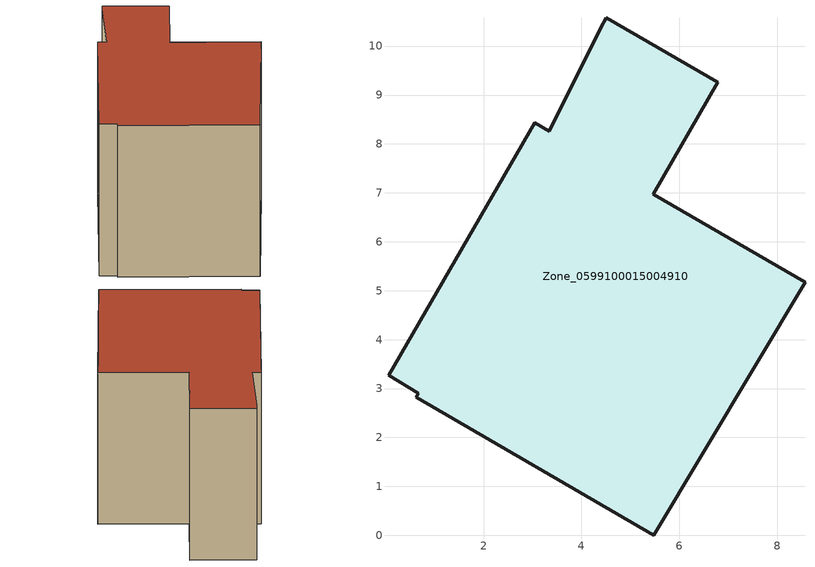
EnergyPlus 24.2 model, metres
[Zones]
Zone_0599100015004910
 floor ground (C_G): 0.06,3.28 3.05,8.43 3.34,8.26 4.39,10.38 4.51,10.58 6.79,9.26 5.47,6.97 8.57,5.17 5.48,0 0.62,2.82 0.67,2.91 z1.02
 wall outside (C_F): 6.79,9.26 4.51,10.58 4.39,10.38 3.34,8.26 3.05,8.43 0.06,3.28 0.67,2.91 0.62,2.82 5.48,0 8.57,5.17 5.47,6.97 6.79,9.26 z1.02:8.1
 roof outside (C_R): 4.39,10.38 3.34,8.26 3.05,8.43 0.06,3.28 0.67,2.91 0.62,2.82 5.48,0 8.57,5.17 5.47,6.97 6.79,9.26 4.51,10.58 z8.1
[BUILDING]
Pand.0599100015004910: North Axis=0; Terrain=City; Loads Convergence Tolerance Value=0.04; Temperature Convergence Tolerance Value=0.4; Solar Distribution=FullExterior; Maximum Number of Warmup Days=25; Minimum Number of Warmup Days=1
[Site:Location]
Rotterdam.The.Hague.AP_ZH_NLD Design_Conditions: Latitude=51.96; Longitude=4.45; Time Zone=1; Elevation=-4.5
[SITE:GROUNDTEMPERATURE:BUILDINGSURFACE]
18, 18, 18, 18, 18, 18, 18, 18, 18, 18, 18, 18
[MATERIAL] Thermal Absorptance=0.9; Solar Absorptance=0.7; Visible Absorptance=0.7
Name | Roughness | Thickness | Conductivity | Density | Specific Heat
G.TI.1946-1964 | MediumSmooth | 0.15 | 1 | 540 | 1210
F.TI.1946-1964 | Rough | 0.3 | 0.857143 | 1920 | 840
R.TI.1946-1964 | MediumRough | 0.2 | 0.277778 | 1500 | 1000
[CONSTRUCTION]
C_G: G.TI.1946-1964
C_F: F.TI.1946-1964
C_R: R.TI.1946-1964
[ZONE]
Zone_0599100015004910: Type=1; Multiplier=1; Ceiling Height=Autocalculate; Volume=Autocalculate; Floor Area=autocalculate; Part of Total Floor Area=Yes
[ZONEINFILTRATION:DESIGNFLOWRATE]
Infil_Zone_0599100015004910: Zone or ZoneList or Space or SpaceList=Zone_0599100015004910; Schedule=AlwaysOn; Design Flow Rate Calculation Method=Flow/Area; Flow Rate per Floor Area=0.003; Constant Term Coefficient=1; Temperature Term Coefficient=0; Velocity Term Coefficient=0; Velocity Squared Term Coefficient=0
[HVACTEMPLATE:ZONE:IDEALLOADSAIRSYSTEM]
Zone_0599100015004910: Maximum Heating Supply Air Temperature=50; Minimum Cooling Supply Air Temperature=13; Maximum Heating Supply Air Humidity Ratio=0.0156; Minimum Cooling Supply Air Humidity Ratio=0.0077; Heating Limit=NoLimit; Cooling Limit=NoLimit; Dehumidification Control Type=ConstantSensibleHeatRatio; Cooling Sensible Heat Ratio=0.7; Dehumidification Setpoint=60; Humidification Control Type=None; Humidification Setpoint=30; Outdoor Air Method=None; Outdoor Air Flow Rate per Person=0.00944; Outdoor Air Flow Rate per Zone Floor Area=0; Outdoor Air Flow Rate per Zone=0; Demand Controlled Ventilation Type=None; Outdoor Air Economizer Type=NoEconomizer; Heat Recovery Type=None; Sensible Heat Recovery Effectiveness=0.7; Latent Heat Recovery Effectiveness=0.65
[ZONECONTROL:THERMOSTAT]
ThermostatControl_Zone_0599100015004910: Zone or ZoneList=Zone_0599100015004910; Control Type Schedule=DualSetpointControlType; Control 1=Thermostat_Zone_0599100015004910; Temperature Difference Between Cutout And Setpoint=0
[THERMOSTATSETPOINT:DUALSETPOINT]
Thermostat_Zone_0599100015004910: Heating Setpoint Temperature Schedule=HeatingSetpoint_Zone_0599100015004910; Cooling Setpoint Temperature Schedule=CoolingSetpoint_Zone_0599100015004910
[SCHEDULE:COMPACT]
HeatingSetpoint_Zone_0599100015004910: Through: 12/31, For: AllDays, Until: 24:00, 21
CoolingSetpoint_Zone_0599100015004910: Through: 12/31, For: AllDays, Until: 24:00, 24
DualSetpointControlType: Through: 12/31, For: AllDays, Until: 24:00, 4
AlwaysOn: Through: 12/31, For: AllDays, Until: 24:00, 1
